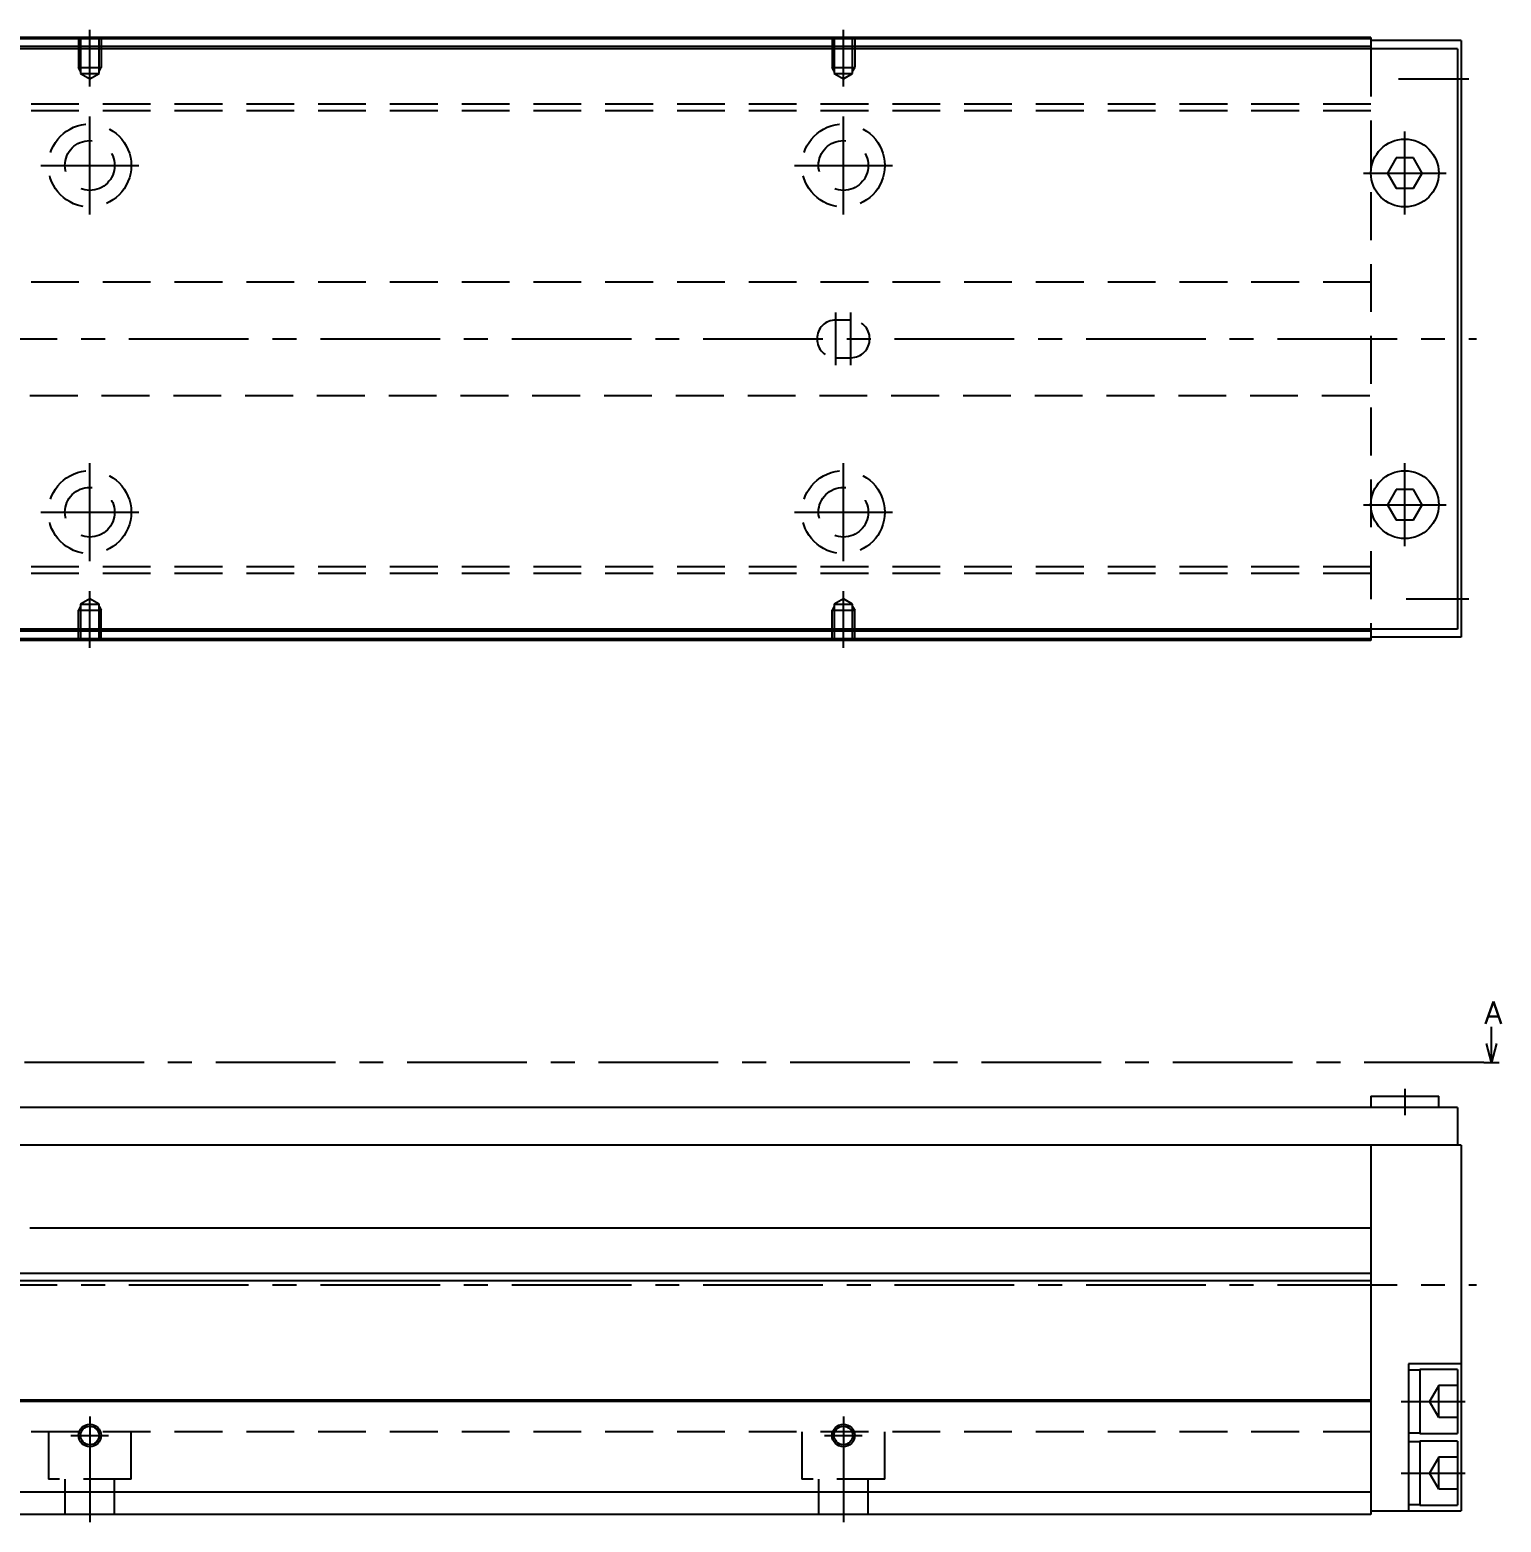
# Model space of a CAD drawing. Extents: x -2 to 836, y -8 to 353.
# Drawn here: x 640.7 to 836, y 8.5 to 206.5 of the extents above; entities that cross this region are included whole.
import ezdxf

# ---------------------------------------------------------------- set-up
doc = ezdxf.new("R2010")
doc.units = 0
doc.header["$LTSCALE"] = 0.5
doc.linetypes.add('CENTER', pattern=[50.8, 31.75, -6.35, 6.35, -6.35])
doc.linetypes.add('DASHED', pattern=[19.05, 12.7, -6.35])
for name, color, linetype in [('MSM_CENTER', 1, 'CENTER'), ('MSM_CONTINUOUS', 7, 'CONTINUOUS'), ('MSM_DASHED', 4, 'DASHED'), ('MSM_NARROW', 5, 'CONTINUOUS'), ('MSM_PART_NUMBER', 7, 'CONTINUOUS')]:
    doc.layers.add(name, color=color, linetype=linetype)
doc.styles.get("Standard").update_dxf_attribs({"font": 'txt.shx', "height": 3, "bigfont": 'bigfont.shx'})

msp = doc.modelspace()

# ---------------------------------------------------------------- linework, layer by layer
at = {"layer": 'MSM_CENTER'}
for p, q in [((648.67, 198.99), (648.67, 206.5)), ((748.67, 198.99), (748.67, 206.5)), ((822.34, 200), (831.67, 200)), ((648.67, 182), (648.67, 195)), ((748.67, 182), (748.67, 195)), ((823.17, 182), (823.17, 193)), ((642.17, 188.5), (655.17, 188.5)), ((742.17, 188.5), (755.17, 188.5)), ((817.67, 187.5), (828.67, 187.5)), ((747.67, 162), (747.67, 169)), ((749.67, 162), (749.67, 169)), ((323.67, 165.5), (832.67, 165.5)), ((648.67, 136), (648.67, 149)), ((748.67, 136), (748.67, 149)), ((823.17, 138), (823.17, 149)), ((817.67, 143.5), (828.67, 143.5)), ((642.17, 142.5), (655.17, 142.5)), ((742.17, 142.5), (755.17, 142.5)), ((648.67, 124.5), (648.67, 132.01)), ((748.67, 124.5), (748.67, 132.01)), ((823.34, 131), (831.67, 131)), ((833.67, 69.5), (320.67, 69.5)), ((823.17, 66), (823.17, 62.5)), ((323.67, 40), (832.67, 40)), ((822.67, 24.5), (831.17, 24.5)), ((648.67, 22.5), (648.67, 8.5)), ((748.67, 22.5), (748.67, 8.5)), ((646.17, 20), (651.17, 20)), ((746.17, 20), (751.17, 20)), ((822.67, 15), (831.17, 15))]:
    msp.add_line(p, q, dxfattribs=at)
at = {"layer": 'MSM_CONTINUOUS'}
for p, q in [((830.17, 204), (365.17, 204)), ((818.67, 205.5), (378.67, 205.5)), ((818.67, 205.3), (620.42, 205.3)), ((818.67, 204.3), (620.42, 204.3)), ((818.67, 205.5), (818.67, 204)), ((830.67, 205.1), (818.67, 205.1)), ((830.17, 204), (830.17, 127)), ((830.67, 205.1), (830.67, 125.9)), ((822.01, 189.5), (820.86, 187.5)), ((824.32, 189.5), (822.01, 189.5)), ((825.48, 187.5), (824.32, 189.5)), ((820.86, 187.5), (822.01, 185.5)), ((824.32, 185.5), (825.48, 187.5)), ((822.01, 185.5), (824.32, 185.5)), ((822.01, 145.5), (820.86, 143.5)), ((824.32, 145.5), (822.01, 145.5)), ((825.48, 143.5), (824.32, 145.5)), ((820.86, 143.5), (822.01, 141.5)), ((824.32, 141.5), (825.48, 143.5)), ((822.01, 141.5), (824.32, 141.5)), ((830.17, 127), (365.17, 127)), ((818.67, 127), (818.67, 125.5)), ((818.67, 125.5), (378.67, 125.5)), ((818.67, 126.7), (620.42, 126.7)), ((818.67, 125.7), (620.42, 125.7)), ((830.67, 125.9), (818.67, 125.9)), ((834.67, 69.5), (834.67, 74.23)), ((834.67, 69.5), (834, 72)), ((835.34, 72), (834.67, 69.5)), ((833.67, 69.5), (835.67, 69.5)), ((830.17, 63.5), (620.42, 63.5)), ((818.67, 65), (827.67, 65)), ((818.67, 65), (818.67, 63.5)), ((827.67, 63.5), (827.67, 65)), ((830.17, 63.5), (830.17, 58.5)), ((830.67, 58.5), (620.42, 58.5)), ((818.67, 58.5), (818.67, 9.5)), ((830.67, 58.5), (830.67, 10)), ((818.67, 47.5), (640.72, 47.5)), ((818.67, 41.5), (378.67, 41.5)), ((818.67, 40.5), (378.67, 40.5)), ((823.67, 29.5), (823.67, 10)), ((830.67, 29.5), (823.67, 29.5)), ((825.17, 28.65), (823.67, 28.65)), ((830.17, 28.75), (825.17, 28.75)), ((825.17, 28.75), (825.17, 20.25)), ((830.17, 28.75), (830.17, 20.25)), ((818.67, 24.7), (378.67, 24.7)), ((818.67, 24.5), (378.67, 24.5)), ((823.67, 20.35), (825.17, 20.35)), ((825.17, 20.25), (830.17, 20.25)), ((825.17, 19.15), (823.67, 19.15)), ((830.17, 19.25), (825.17, 19.25)), ((825.17, 19.25), (825.17, 10.75)), ((830.17, 19.25), (830.17, 10.75)), ((818.67, 12.5), (378.67, 12.5)), ((818.67, 10), (830.67, 10)), ((823.67, 10.85), (825.17, 10.85)), ((825.17, 10.75), (830.17, 10.75)), ((818.67, 9.5), (378.67, 9.5))]:
    msp.add_line(p, q, dxfattribs=at)
for centre, radius in [((823.17, 187.5), 4.5), ((823.17, 143.5), 4.5), ((648.67, 20), 1.23), ((748.67, 20), 1.23)]:
    msp.add_circle(centre, radius, dxfattribs=at)
at = {"layer": 'MSM_DASHED'}
for p, q in [((647.17, 205.5), (647.17, 201.5)), ((647.44, 205.5), (647.44, 200.7)), ((649.9, 200.7), (649.9, 205.5)), ((650.17, 205.5), (650.17, 201.5)), ((747.17, 205.5), (747.17, 201.5)), ((747.44, 205.5), (747.44, 200.7)), ((749.9, 200.7), (749.9, 205.5)), ((750.17, 205.5), (750.17, 201.5)), ((818.67, 204), (818.67, 127)), ((647.17, 201.5), (650.17, 201.5)), ((647.44, 201.03), (647.17, 201.5)), ((647.44, 200.7), (649.9, 200.7)), ((647.44, 200.7), (648.67, 199.99)), ((648.67, 199.99), (649.9, 200.7)), ((649.9, 201.03), (650.17, 201.5)), ((747.17, 201.5), (750.17, 201.5)), ((747.44, 201.03), (747.17, 201.5)), ((747.44, 200.7), (749.9, 200.7)), ((747.44, 200.7), (748.67, 199.99)), ((748.67, 199.99), (749.9, 200.7)), ((749.9, 201.03), (750.17, 201.5)), ((818.67, 196.65), (632.72, 196.65)), ((818.67, 195.75), (632.72, 195.75)), ((818.67, 173), (640.72, 173)), ((749.67, 168), (747.67, 168)), ((747.67, 163), (749.67, 163)), ((640.72, 158), (818.67, 158)), ((818.67, 135.25), (632.72, 135.25)), ((818.67, 134.35), (632.72, 134.35)), ((648.67, 131.01), (647.44, 130.3)), ((649.9, 130.3), (648.67, 131.01)), ((748.67, 131.01), (747.44, 130.3)), ((749.9, 130.3), (748.67, 131.01)), ((647.44, 129.97), (647.17, 129.5)), ((647.17, 129.5), (650.17, 129.5)), ((647.17, 125.5), (647.17, 129.5)), ((647.44, 130.3), (649.9, 130.3)), ((647.44, 130.3), (647.44, 125.5)), ((649.9, 125.5), (649.9, 130.3)), ((649.9, 129.97), (650.17, 129.5)), ((650.17, 125.5), (650.17, 129.5)), ((747.44, 129.97), (747.17, 129.5)), ((747.17, 129.5), (750.17, 129.5)), ((747.17, 125.5), (747.17, 129.5)), ((747.44, 130.3), (749.9, 130.3)), ((747.44, 130.3), (747.44, 125.5)), ((749.9, 125.5), (749.9, 130.3)), ((749.9, 129.97), (750.17, 129.5)), ((750.17, 125.5), (750.17, 129.5)), ((827.67, 26.62), (826.44, 24.5)), ((827.67, 22.38), (827.67, 26.62)), ((830.17, 26.62), (827.67, 26.62)), ((827.67, 22.38), (826.44, 24.5)), ((827.67, 24.5), (830.17, 24.5)), ((830.17, 22.38), (827.67, 22.38)), ((818.67, 20.5), (378.67, 20.5)), ((643.17, 20.5), (643.17, 14.2)), ((654.17, 14.2), (654.17, 20.5)), ((743.17, 20.5), (743.17, 14.2)), ((754.17, 14.2), (754.17, 20.5)), ((827.67, 17.12), (826.44, 15)), ((830.17, 17.12), (827.67, 17.12)), ((827.67, 12.88), (827.67, 17.12)), ((654.17, 14.2), (643.17, 14.2)), ((645.37, 14.2), (645.37, 9.5)), ((651.97, 9.5), (651.97, 14.2)), ((754.17, 14.2), (743.17, 14.2)), ((745.37, 14.2), (745.37, 9.5)), ((751.97, 9.5), (751.97, 14.2)), ((827.67, 12.88), (826.44, 15)), ((827.67, 15), (830.17, 15)), ((830.17, 12.88), (827.67, 12.88))]:
    msp.add_line(p, q, dxfattribs=at)
for centre, radius in [((648.67, 188.5), 5.5), ((748.67, 188.5), 5.5), ((648.67, 188.5), 3.3), ((748.67, 188.5), 3.3), ((648.67, 142.5), 5.5), ((748.67, 142.5), 5.5), ((648.67, 142.5), 3.3), ((748.67, 142.5), 3.3)]:
    msp.add_circle(centre, radius, dxfattribs=at)
for centre, start, end in [((747.67, 165.5), 90, 270), ((749.67, 165.5), 270, 90)]:
    msp.add_arc(centre, 2.5, start, end, dxfattribs=at)
at = {"layer": 'MSM_NARROW'}
for centre in [(648.67, 20), (748.67, 20)]:
    msp.add_circle(centre, 1.5, dxfattribs=at)

# ---------------------------------------------------------------- texts
at = {"layer": 'MSM_PART_NUMBER'}
msp.add_text('A', height=3, dxfattribs=at).set_placement((833.77, 74.6))

doc.saveas('drawing.dxf')
